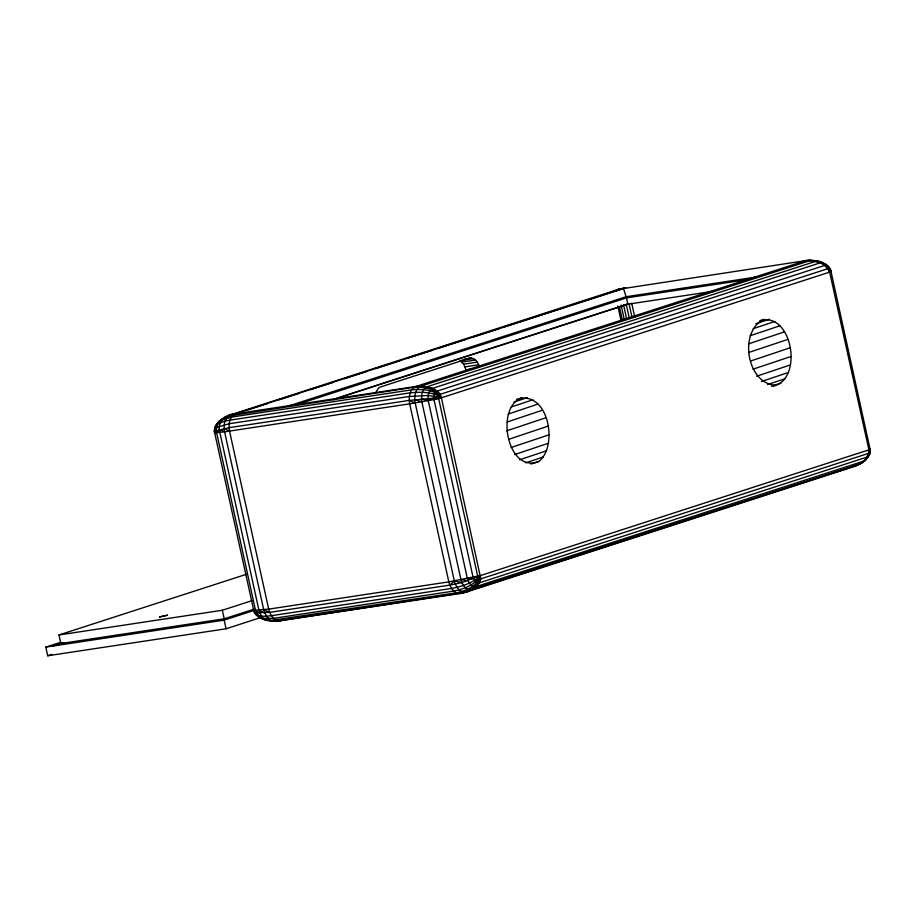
<?xml version="1.0" encoding="UTF-8"?>
<svg xmlns="http://www.w3.org/2000/svg" width="916" height="916" viewBox="0 0 916 916"><rect width="100%" height="100%" fill="white"/><g stroke="black" fill="none" stroke-linecap="round" stroke-linejoin="round"><path stroke-width="1.37" d="M214.504 431.699C213.897 422.917 223.161 417.627 230.271 414.971L618.449 289.307L805.943 260.579C814.828 259.64 828.316 261.472 831.041 271.674L438.672 398.689L409.692 403.83L224.592 431.814L214.688 432.821L214.436 431.115L229.069 427.669L409.246 400.406L441.317 397.452L480.808 578.866C478.312 587.477 469.244 591.885 461.046 593.373L280.88 620.636C271.411 622.033 256.72 620.727 253.595 609.781L254.19 611.922L256.205 612.781L269.682 612.369L449.859 585.106L461.904 582.553L480.476 575.58L868.734 449.893L870.2 450.34L869.948 448.622L869.719 454.118L865.471 460.187L861.475 463.141L854.365 466.484L466.175 592.137L278.693 620.865L270.85 620.624M273.426 621.208L265.354 619.857L263.201 618.323L261.3 616.033L258.953 610.319L219.84 432.421C216.68 422.379 225.199 414.215 234.988 413.849L625.765 287.842L618.449 289.307L613.044 291.689M223.161 418.314L234.988 413.849L415.738 386.506C424.394 385.43 434.379 387.125 440.195 394.178L441.317 397.452C432.215 391.624 420.593 391.83 410.196 392.861L230.031 420.123C224.615 421.257 218.18 422.379 214.916 427.337L214.539 430.68L214.504 429.146L216.199 427.554L229.218 423.73L409.383 396.468L428.115 395.494L441.317 397.452C434.104 389.357 421.726 388.922 411.627 389.838L231.45 417.101L221.466 420.261L217.79 422.849L216.096 430.348L214.688 432.821L214.436 431.115L214.63 432.581L253.709 610.296L268.674 609.129L448.84 581.866L480.476 575.58C477.648 585.988 465.958 590.854 456.26 592.835L270.896 620.464L266.361 616.193L263.728 609.816L224.592 431.814C223.435 425.917 224.225 417.879 230.271 414.971M849.235 467.71L461.046 593.373C454.428 594.598 450.134 587.408 448.84 581.866L409.692 403.83C408.593 397.762 409.303 389.277 415.738 386.506L805.943 260.579M464.091 592.366C458.641 591.404 455.63 585.896 454.336 580.973L415.2 402.971C414.169 397.063 414.868 389.105 420.891 386.128L811.21 260.236L804.179 260.762C812.595 259.949 821.961 260.591 828.476 266.545L831.041 271.674L830.446 269.533L830.789 270.838L829.575 271.766L869.513 452.493L869.009 455.63L865.471 460.187L859.7 464.126L469.736 589.95L461.046 593.373M830.927 271.159L870.005 448.863L868.734 449.893L869.009 453.065L868.036 456.752L479.16 582.885L469.736 589.95C464.836 589.091 462.179 584.145 460.966 579.748L421.852 401.861C420.994 396.559 421.589 389.46 426.959 386.758L817.015 260.923M479.16 582.885L475.553 581.706L473.034 577.114L434.012 399.639L434.31 394.143L436.005 391.498L824.801 265.377L827.24 265.663L829.129 268.835L829.575 271.766L830.343 269.968L829.575 267.861L825.637 264.438L821.434 263.121M868.036 456.752L868.734 449.893L870.086 450.775L868.482 453.374L480.808 578.866L478.942 578.259L477.637 575.878L438.672 398.689L439.703 394.475L827.869 268.686L829.77 269.293L829.575 271.766L825.934 265.274L822.03 262.64L809.068 260.476M521.994 397.601C494.583 407.345 507.441 474.477 539.1 461.343C558.875 444.913 547.917 389.002 516.578 399.41M773.31 386.22C803.836 379.11 792.226 310.993 759.868 320.646M253.709 610.296L255.06 613.583C259.663 617.166 266.006 616.193 271.422 615.701L451.599 588.438C461.962 586.458 472.759 583.114 480.476 575.58C480.934 581.774 475.301 585.645 471.591 589.755M216.302 426.948L216.6 424.692L219.164 421.257L224.935 417.33L234.439 414.25M215.294 427.909L215.626 425.825L219.164 421.257L224.935 417.33M859.7 464.126L865.471 460.187L868.482 453.374M375.915 392.254L378.617 388.029L380.483 386.987L469.404 358.202C474.568 357.022 478.244 362.427 479.308 366.824M480.476 575.58C475.152 584.992 463.84 588.999 453.775 591.072L273.609 618.334L263.201 618.323L258.988 617.018L255.541 610.48L216.096 430.348L219.84 432.421M478.095 582.977L480.808 578.866M867.005 457.336L864.006 461.011L476.011 586.606C471.305 587.385 468.385 582.324 467.343 578.431L428.276 400.727C427.6 396.388 428.07 390.64 432.432 388.395L820.427 262.8L822.03 262.64L827.869 268.686M850.517 467.4L861.475 463.141L866.845 458.595L869.719 454.118L869.879 451.702L868.734 449.893M254.19 611.922L255.541 610.48L259.778 613.136M449.859 585.106L454.336 580.973L461.904 582.553M234.988 413.849C229.172 417.227 228.405 425.081 229.538 431.093L268.674 609.129C269.934 614.224 273.082 619.869 278.693 620.865M616.079 290.773L618.449 289.307M466.175 592.137L469.736 589.95M854.365 466.484L861.475 463.141M433.829 397.922L428.276 400.727L421.52 398.872M763.944 319.283C738.136 331.523 746.78 384.228 776.024 385.315M616.021 291.025L623.418 288.116L626.04 296.738L756.662 276.976M434.012 399.639L438.581 397.796M513.865 402.101L527.421 397.555M755.803 323.783L769.36 319.237M511.185 407.025L532.883 399.765M753.124 328.707L774.822 321.447M508.185 414.066L538.013 404.082M750.124 335.748L779.963 325.764M507.212 422.001L542.467 410.196M749.151 343.683L784.417 331.878M506.617 430.875L545.936 417.707M748.555 352.557L787.886 339.389M508.872 439.268L548.192 426.1M750.811 360.95L790.13 347.782M511.105 447.512L549.073 434.802M753.044 369.194L791.012 356.484M514.62 454.565L548.512 443.218M756.559 376.247L790.451 364.9M519.441 459.843L546.566 450.775M761.391 381.525L788.504 372.457M525.727 462.855L543.348 456.958M767.665 384.537L785.287 378.64M530.959 464.069L539.1 461.343M771.547 386.197L781.039 383.025M850.414 467.32L856.323 465.397L853.781 465.992M248.007 409.864L268.365 403.269M279.22 399.754L299.578 393.17M310.432 389.655L333.504 382.19M344.359 378.674L367.43 371.198M375.571 368.564L401.357 360.217M406.784 358.465L432.558 350.118M437.985 348.355L466.484 339.138M471.912 337.374L500.411 328.157M503.124 327.275L611.693 292.135M287.498 406.326L626.04 296.738M294.86 405.238L626.487 297.895L749.151 279.334M337.202 398.094L626.681 304.387L712.476 291.403M332.943 399.674L627.872 304.204L626.487 297.895M254.098 609.129L224.202 618.815L60.868 643.524L58.979 634.96L246.541 574.252M260.11 617.762L226.08 628.777L47.701 655.764L45.8 647.108L60.777 642.265M53.323 645.975L63.582 642.643M47.701 655.764L51.788 654.436M58.979 634.96L222.325 610.251L252.221 600.575M45.8 647.108L224.18 620.121L254.121 610.422M283.594 619.754L280.88 620.636L271.972 620.59M228.313 416.059L420.891 386.128M464.641 359.015L471.454 357.984M473.538 358.603L459.924 360.652L463.668 364.19L466.015 369.904L471.454 369.079M461.916 362.072L475.53 360.011M463.668 364.19L477.282 362.129M465.065 366.858L478.679 364.797M259.835 616.079L258.701 616.17L262.606 618.804L267.621 620.533L264.209 618.655L268.228 619.903M473.034 577.114L477.923 576.714M413.574 387.594L426.959 386.758M467.343 578.431L473.583 578.717M418.99 387.205L432.432 388.395M813.74 260.98L819.282 261.587M460.966 579.748L468.122 580.721M425.276 387.731L436.955 390.926M262.606 618.804L256.148 614.911L254.293 611.476M815.068 261.129L820.427 262.8L824.801 265.377M414.788 399.651L421.852 401.861M409.246 400.406L415.2 402.971M263.728 609.816L269.682 612.369M219.393 429.455L224.592 431.814M258.953 610.319L264.667 612.964M431.081 389.197L440.195 394.178M224.111 428.493L229.538 431.093M436.005 391.498L439.703 394.475L441.317 397.452M825.934 265.274L829.575 271.766M256.137 613.674L257.396 615.792M631.685 303.173L634.754 317.096M628.983 303.597L632.051 317.531M626.201 304.089L629.269 318.024M623.521 304.604L626.59 318.539M621.128 305.108L624.185 319.031M619.491 306.963L622.25 319.501M617.819 305.944L621.197 321.276M222.325 610.251L224.202 618.815M224.18 620.121L226.08 628.777M869.948 448.622L870.131 449.756M870.086 450.775L870.131 452.309M159.567 616.926L167.479 615.208L159.567 616.926"/></g></svg>
